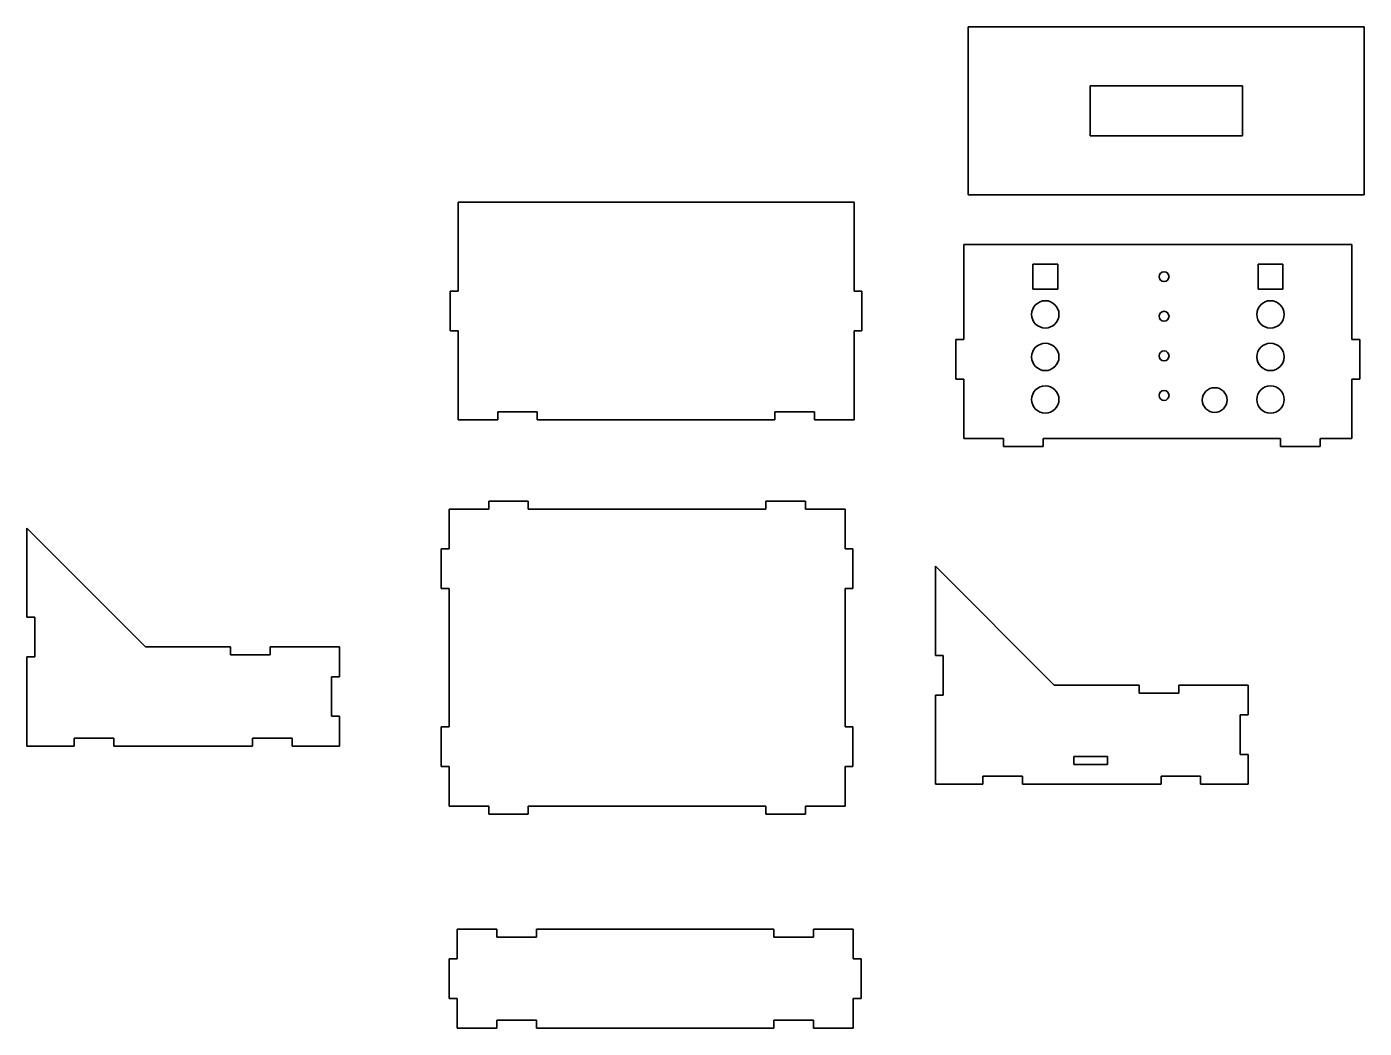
# Model space of a CAD drawing. Extents: x 61 to 737, y 55 to 561.
import ezdxf

# ---------------------------------------------------------------- set-up
doc = ezdxf.new("R2010")
doc.units = 0

msp = doc.modelspace()

# ---------------------------------------------------------------- linework, layer by layer
at = {"color": 7, "lineweight": 35}
for p, q in [((736.959961, 560.821533), (536.959961, 560.821533)), ((536.959961, 560.821533), (536.959961, 475.968567)), ((736.959961, 475.968567), (736.959961, 560.821533)), ((598.459961, 530.995056), (598.459961, 505.795074)), ((598.459961, 530.995056), (675.459961, 530.995056)), ((675.459961, 505.795074), (675.459961, 530.995056)), ((675.459961, 505.795074), (598.459961, 505.795074)), ((536.959961, 475.968567), (736.959961, 475.968567)), ((479.262482, 472.343781), (279.262482, 472.343781)), ((279.262482, 472.343781), (279.262482, 427.343781)), ((479.262482, 427.343781), (479.262482, 472.343781)), ((730.713196, 450.909821), (534.713196, 450.909821)), ((534.713196, 450.909821), (534.713196, 402.909821)), ((730.713196, 402.909821), (730.713196, 450.909821)), ((275.262482, 407.343781), (275.262482, 427.343781)), ((483.262482, 407.343781), (483.262482, 427.343781)), ((279.262482, 407.343781), (279.262482, 362.343781)), ((479.262482, 362.343781), (479.262482, 407.343781)), ((530.713196, 382.909821), (530.713196, 402.909821)), ((734.713196, 382.909821), (734.713196, 402.909821)), ((534.713196, 382.909821), (534.713196, 352.909821)), ((730.713196, 352.909821), (730.713196, 382.909821)), ((319.262482, 366.343781), (299.262482, 366.343781)), ((459.262482, 366.343781), (439.262482, 366.343781)), ((279.262482, 362.343781), (299.262482, 362.343781)), ((319.262482, 362.343781), (439.262482, 362.343781)), ((459.262482, 362.343781), (479.262482, 362.343781)), ((534.713196, 352.909821), (554.713196, 352.909821)), ((574.713196, 352.909821), (694.713196, 352.909821)), ((574.713196, 348.909821), (554.713196, 348.909821)), ((714.713196, 348.909821), (694.713196, 348.909821)), ((314.706482, 321.29184), (294.706482, 321.29184)), ((454.706482, 321.29184), (434.706482, 321.29184)), ((274.706482, 317.29184), (274.706482, 297.29184)), ((294.706482, 317.29184), (274.706482, 317.29184)), ((434.706482, 317.29184), (314.706482, 317.29184)), ((474.706482, 317.29184), (454.706482, 317.29184)), ((474.706482, 297.29184), (474.706482, 317.29184)), ((121.3685, 247.695297), (61.368504, 307.695313)), ((61.368504, 307.695313), (61.368504, 262.695313)), ((270.706482, 277.29184), (270.706482, 297.29184)), ((478.706482, 297.29184), (478.706482, 277.29184)), ((580.326965, 228.411346), (520.326965, 288.411346)), ((520.326965, 288.411346), (520.326965, 243.411346)), ((274.706482, 277.29184), (274.706482, 207.29184)), ((474.706482, 207.29184), (474.706482, 277.29184)), ((65.3685, 242.695297), (65.3685, 262.695313)), ((164.3685, 247.695297), (121.3685, 247.695297)), ((184.3685, 243.695297), (164.3685, 243.695297)), ((219.3685, 247.695297), (184.3685, 247.695297)), ((524.326965, 223.411346), (524.326965, 243.411346)), ((61.368504, 242.695297), (61.368504, 197.695297)), ((215.3685, 212.695297), (215.3685, 232.695297)), ((520.326965, 223.411346), (520.326965, 178.411346)), ((623.326965, 228.411346), (580.326965, 228.411346)), ((643.326965, 224.411346), (623.326965, 224.411346)), ((678.326965, 228.411346), (643.326965, 228.411346)), ((674.326965, 193.411346), (674.326965, 213.411346)), ((270.706482, 187.29184), (270.706482, 207.29184)), ((478.706482, 187.29184), (478.706482, 207.29184)), ((61.368504, 197.695297), (85.3685, 197.695297)), ((105.3685, 201.695297), (85.3685, 201.695297)), ((105.3685, 197.695297), (175.3685, 197.695297)), ((195.3685, 201.695297), (175.3685, 201.695297)), ((195.3685, 197.695297), (219.3685, 197.695297)), ((274.706482, 187.29184), (274.706482, 167.29184)), ((474.706482, 167.29184), (474.706482, 187.29184)), ((564.326965, 182.411346), (544.326965, 182.411346)), ((654.326965, 182.411346), (634.326965, 182.411346)), ((520.326965, 178.411346), (544.326965, 178.411346)), ((564.326965, 178.411346), (634.326965, 178.411346)), ((654.326965, 178.411346), (678.326965, 178.411346)), ((274.706482, 167.29184), (294.706482, 167.29184)), ((314.706482, 163.29184), (294.706482, 163.29184)), ((314.706482, 167.29184), (434.706482, 167.29184)), ((454.706482, 163.29184), (434.706482, 163.29184)), ((454.706482, 167.29184), (474.706482, 167.29184)), ((298.805206, 105.202309), (278.805206, 105.202309)), ((438.805206, 105.202309), (318.805206, 105.202309)), ((478.805206, 105.202309), (458.805206, 105.202309)), ((318.805206, 101.202309), (298.805206, 101.202309)), ((458.805206, 101.202309), (438.805206, 101.202309)), ((274.805206, 70.202309), (274.805206, 90.202309)), ((482.805206, 70.202309), (482.805206, 90.202309)), ((278.805206, 55.202309), (298.805206, 55.202309)), ((318.805206, 59.202309), (298.805206, 59.202309)), ((318.805206, 55.202309), (438.805206, 55.202309)), ((458.805206, 59.202309), (438.805206, 59.202309)), ((458.805206, 55.202309), (478.805206, 55.202309))]:
    msp.add_line(p, q, dxfattribs=at)
at = {"color": 7, "lineweight": 35, "ltscale": 0.3125}
for p, q in [((569.61322, 440.909821), (569.61322, 428.409821)), ((569.61322, 440.909821), (582.11322, 440.909821)), ((582.11322, 428.409821), (582.11322, 440.909821)), ((683.313232, 440.909821), (683.313232, 428.409821)), ((695.813232, 440.909821), (683.313232, 440.909821)), ((695.813232, 428.409821), (695.813232, 440.909821)), ((582.11322, 428.409821), (569.61322, 428.409821)), ((683.313232, 428.409821), (695.813232, 428.409821))]:
    msp.add_line(p, q, dxfattribs=at)
at = {"color": 7, "lineweight": 35, "ltscale": 0.1}
for p, q in [((275.262482, 427.343781), (279.262482, 427.343781)), ((479.262482, 427.343781), (483.262482, 427.343781)), ((279.262482, 407.343781), (275.262482, 407.343781)), ((483.262482, 407.343781), (479.262482, 407.343781)), ((530.713196, 402.909821), (534.713196, 402.909821)), ((730.713196, 402.909821), (734.713196, 402.909821)), ((534.713196, 382.909821), (530.713196, 382.909821)), ((734.713196, 382.909821), (730.713196, 382.909821)), ((299.262482, 366.343781), (299.262482, 362.343781)), ((319.262482, 362.343781), (319.262482, 366.343781)), ((439.262482, 362.343781), (439.262482, 366.343781)), ((459.262482, 366.343781), (459.262482, 362.343781)), ((554.713196, 352.909821), (554.713196, 348.909821)), ((574.713196, 348.909821), (574.713196, 352.909821)), ((694.713196, 348.909821), (694.713196, 352.909821)), ((714.713196, 352.909821), (714.713196, 348.909821)), ((294.706482, 321.29184), (294.706482, 317.29184)), ((314.706482, 317.29184), (314.706482, 321.29184)), ((434.706482, 317.29184), (434.706482, 321.29184)), ((454.706482, 321.29184), (454.706482, 317.29184)), ((270.706482, 297.29184), (274.706482, 297.29184)), ((474.706482, 297.29184), (478.706482, 297.29184)), ((274.706482, 277.29184), (270.706482, 277.29184)), ((478.706482, 277.29184), (474.706482, 277.29184)), ((61.368504, 262.695313), (65.3685, 262.695313)), ((164.3685, 247.695297), (164.3685, 243.695297)), ((184.3685, 243.695297), (184.3685, 247.695297)), ((520.326965, 243.411346), (524.326965, 243.411346)), ((65.3685, 242.695297), (61.368504, 242.695297)), ((215.3685, 232.695297), (219.3685, 232.695297)), ((524.326965, 223.411346), (520.326965, 223.411346)), ((623.326965, 228.411346), (623.326965, 224.411346)), ((643.326965, 224.411346), (643.326965, 228.411346)), ((219.3685, 212.695297), (215.3685, 212.695297)), ((674.326965, 213.411346), (678.326965, 213.411346)), ((274.706482, 207.29184), (270.706482, 207.29184)), ((478.706482, 207.29184), (474.706482, 207.29184)), ((85.3685, 201.695297), (85.3685, 197.695297)), ((105.3685, 197.695297), (105.3685, 201.695297)), ((175.3685, 197.695297), (175.3685, 201.695297)), ((195.3685, 201.695297), (195.3685, 197.695297)), ((590.326965, 192.411346), (590.326965, 188.411346)), ((607.326965, 188.411346), (607.326965, 192.411346)), ((678.326965, 193.411346), (674.326965, 193.411346)), ((270.706482, 187.29184), (274.706482, 187.29184)), ((474.706482, 187.29184), (478.706482, 187.29184)), ((544.326965, 182.411346), (544.326965, 178.411346)), ((564.326965, 178.411346), (564.326965, 182.411346)), ((634.326965, 178.411346), (634.326965, 182.411346)), ((654.326965, 182.411346), (654.326965, 178.411346)), ((294.706482, 167.29184), (294.706482, 163.29184)), ((314.706482, 163.29184), (314.706482, 167.29184)), ((434.706482, 163.29184), (434.706482, 167.29184)), ((454.706482, 167.29184), (454.706482, 163.29184)), ((298.805206, 105.202309), (298.805206, 101.202309)), ((318.805206, 101.202309), (318.805206, 105.202309)), ((438.805206, 105.202309), (438.805206, 101.202309)), ((458.805206, 101.202309), (458.805206, 105.202309)), ((274.805206, 90.202309), (278.805206, 90.202309)), ((478.805206, 90.202309), (482.805206, 90.202309)), ((278.805206, 70.202309), (274.805206, 70.202309)), ((482.805206, 70.202309), (478.805206, 70.202309)), ((298.805206, 59.202309), (298.805206, 55.202309)), ((318.805206, 55.202309), (318.805206, 59.202309)), ((438.805206, 55.202309), (438.805206, 59.202309)), ((458.805206, 59.202309), (458.805206, 55.202309))]:
    msp.add_line(p, q, dxfattribs=at)
at = {"color": 7, "lineweight": 35, "ltscale": 0.4}
msp.add_line((714.713196, 352.909821), (730.713196, 352.909821), dxfattribs=at)
at = {"color": 7, "lineweight": 35, "ltscale": 0.375}
for p, q in [((219.3685, 232.695297), (219.3685, 247.695297)), ((678.326965, 213.411346), (678.326965, 228.411346)), ((219.3685, 197.695297), (219.3685, 212.695297)), ((678.326965, 178.411346), (678.326965, 193.411346)), ((278.805206, 105.202309), (278.805206, 90.202309)), ((478.805206, 90.202309), (478.805206, 105.202309)), ((278.805206, 70.202309), (278.805206, 55.202309)), ((478.805206, 55.202309), (478.805206, 70.202309))]:
    msp.add_line(p, q, dxfattribs=at)
at = {"color": 7, "lineweight": 35, "ltscale": 0.425}
for p, q in [((607.326965, 192.411346), (590.326965, 192.411346)), ((590.326965, 188.411346), (607.326965, 188.411346))]:
    msp.add_line(p, q, dxfattribs=at)
at = {"color": 7, "lineweight": 35}
for centre, radius in [((635.86322, 434.659821), 2.5), ((575.86322, 415.609833), 6.9), ((689.563232, 415.609833), 6.9), ((635.86322, 414.659821), 2.5), ((575.86322, 394.109833), 6.9), ((689.563232, 394.109833), 6.9), ((635.86322, 394.659821), 2.5), ((575.86322, 372.609833), 6.9), ((661.414307, 372.359833), 6.25), ((689.563232, 372.609833), 6.9), ((635.86322, 374.659821), 2.5)]:
    msp.add_circle(centre, radius, dxfattribs=at)

doc.saveas('drawing.dxf')
